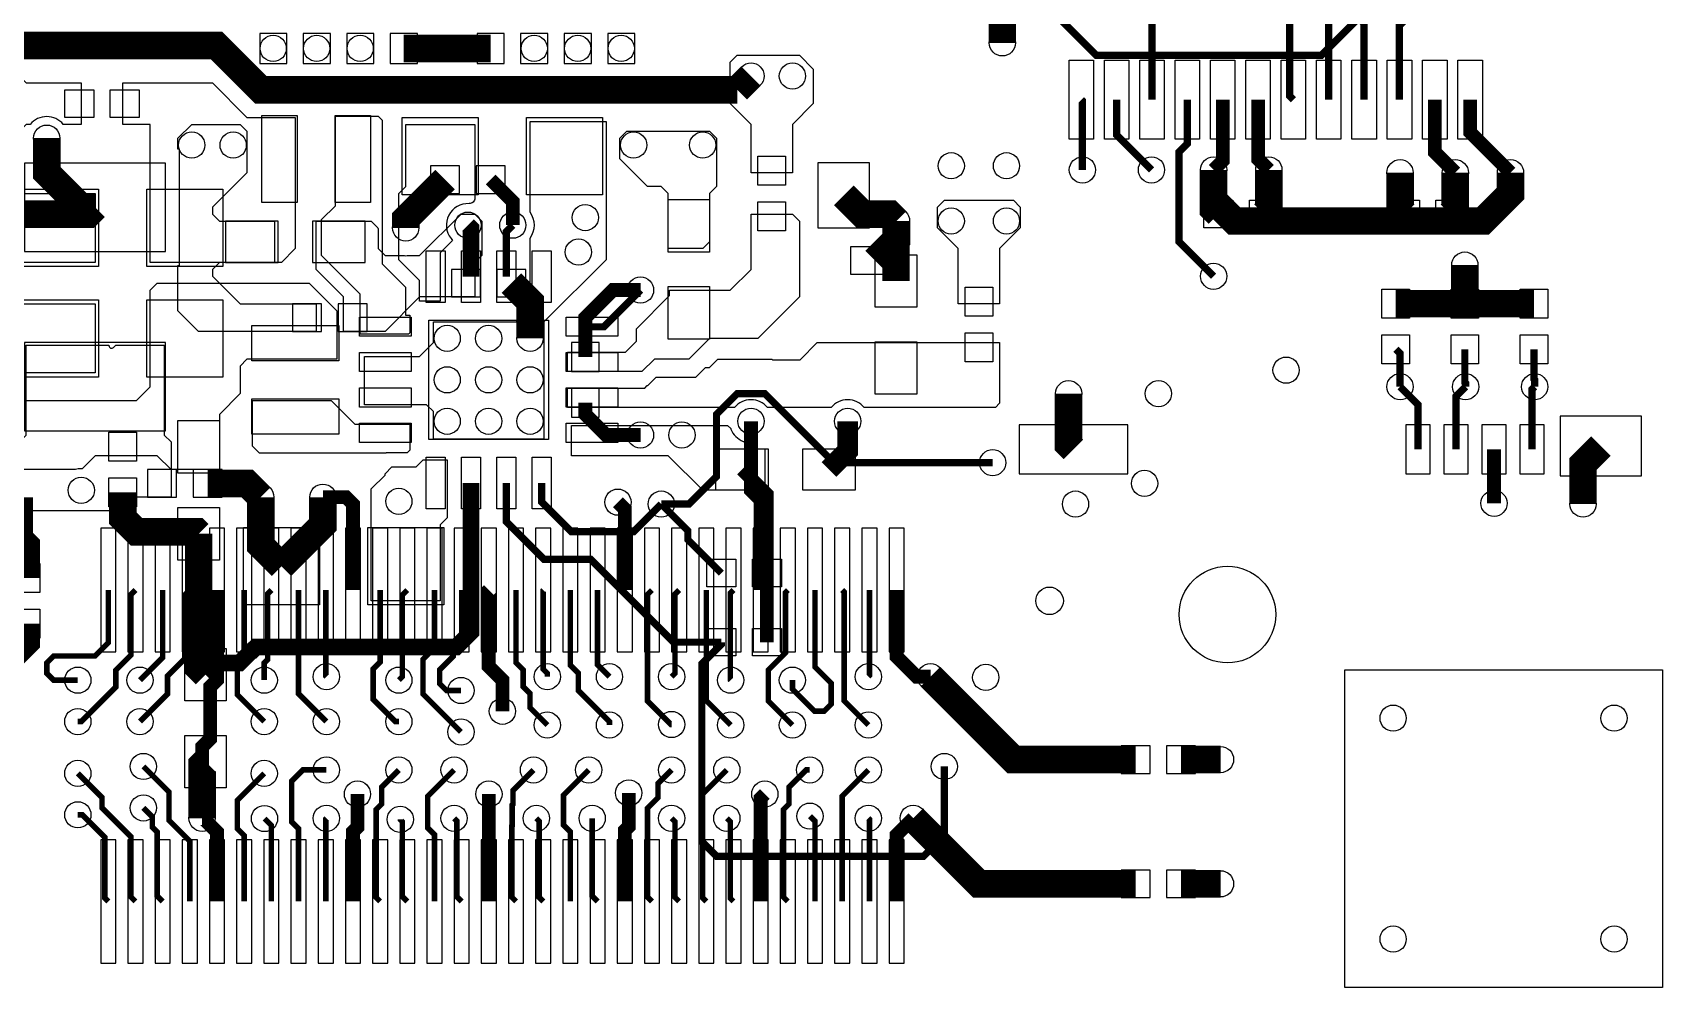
# Model space of a CAD drawing. Extents: x 10 to 3390, y -1467 to 2140.
# Drawn here: x 2210 to 3390, y 10 to 701 of the extents above; entities that cross this region are included whole.
import ezdxf

# ---------------------------------------------------------------- set-up
doc = ezdxf.new("R2010")
doc.units = 0
for name, color, linetype in [('ETCH_BOTTOM', 6, 'CONTINUOUS'), ('ETCH_TOP', 150, 'CONTINUOUS'), ('PAD_BOTTOM', 254, 'CONTINUOUS'), ('PAD_TOP', 254, 'CONTINUOUS')]:
    doc.layers.add(name, color=color, linetype=linetype)

msp = doc.modelspace()

# ---------------------------------------------------------------- linework, layer by layer
at = {"layer": 'ETCH_BOTTOM'}
for points, const_width in [([(2793.5, 753), (2912, 753), (2980, 685), (3143, 685), (3170, 712)], 5.25), ([(2478.55, 690), (2510, 690)], 20), ([(2541.45, 690), (2510, 690)], 20), ([(2255, 575), (2245, 575), (2220, 600), (2220, 625)], 20), ([(2480, 560), (2480, 566.5), (2508.5, 595)], 20), ([(3280, 600), (3280, 585), (3260, 565), (3080, 565), (3065, 580), (3065, 602)], 20), ([(2557.5, 562), (2557.5, 579), (2541.5, 595)], 10), ([(2835.38, 565), (2830.38, 570), (2810.82, 570), (2797.2, 583.62)], 20), ([(2255, 575), (2250, 570), (2183, 570)], 20), ([(2835.38, 565), (2835.38, 551.92), (2819.84, 536.38)], 20), ([(2570, 480), (2570, 506.5), (2556.5, 520)], 20), ([(2650, 515), (2630, 515), (2610, 495), (2610, 466.5)], 10), ([(2963.54, 399.57), (2960, 403.11), (2960, 440)], 20), ([(2650, 410), (2625, 410), (2610, 425), (2610, 433.5)], 10), ([(2665, 360), (2685, 360), (2705, 380), (2705, 425), (2720, 440), (2740, 440), (2790, 390), (2905, 390)], 5.25), ([(3212.95, 399.57), (3212.95, 432.05), (3200, 445)], 5.25), ([(3240.51, 399.57), (3240.51, 438.01), (3247.5, 445)], 5.25), ([(3295.63, 399.57), (3295.63, 443.13), (3297.5, 445)], 5.25), ([(2737.01, 297.76), (2737.01, 362.99), (2730, 370), (2730, 420)], 10), ([(3268.07, 399.57), (3268.07, 360.57)], 10), ([(3345.43, 402.03), (3332.5, 389.1), (3332.5, 360)], 20), ([(2336.5, 375), (2365, 375), (2375, 365)], 20), ([(2441.73, 297.76), (2441.73, 360), (2436.73, 365), (2420, 365)], 10), ([(2638.58, 297.76), (2638.58, 356.42), (2633.6, 361.4)], 10), ([(2264.57, 297.76), (2264.57, 259.57), (2255, 250), (2225, 250), (2220, 245), (2220, 237.5), (2225, 232.5), (2242.5, 232.5)], 4), ([(2284.25, 297.76), (2281, 294.51), (2281, 250.75), (2270, 239.75), (2270, 227.5), (2245, 202.5), (2242.5, 202.5)], 4), ([(2303.94, 297.76), (2303.94, 248.94), (2287.5, 232.5)], 4), ([(2323.62, 297.76), (2320, 294.14), (2320, 248.02), (2307.5, 235.52), (2307.5, 222.5), (2287.5, 202.5)], 4), ([(2343.31, 297.76), (2343.31, 232.63), (2338.32, 227.64), (2338.33, 190), (2332.5, 184.17), (2332.5, 132.5)], 10), ([(2362.99, 297.76), (2362.99, 247.92), (2358, 242.93), (2358.01, 221.99), (2377.5, 202.5)], 4), ([(2382.68, 297.76), (2380, 295.08), (2380, 247.5), (2377.5, 245), (2377.5, 232.5)], 4), ([(2422.5, 202.5), (2402.36, 222.64), (2402.36, 297.76)], 4), ([(2422.5, 235), (2422.05, 235.45), (2422.05, 297.76)], 4), ([(2461.42, 297.76), (2461.42, 245.66), (2456.43, 240.67), (2456.44, 218.56), (2472.5, 202.5), (2475, 202.5)], 4), ([(2475, 232.5), (2477.5, 235), (2477.5, 294.16), (2481.1, 297.76)], 4), ([(2520, 195), (2492.5, 222.5), (2492.5, 247.6), (2500.79, 255.89), (2500.79, 297.76)], 4), ([(2520, 225), (2509.5, 225), (2504.5, 230), (2504.5, 239.91), (2514.28, 249.69), (2514.28, 253.99), (2520.47, 260.18), (2520.47, 297.76)], 4), ([(2550, 210), (2550, 232.5), (2540, 242.5), (2540, 297.6), (2540.16, 297.76)], 10), ([(2582.5, 200), (2570, 212.5), (2570, 222.75), (2565, 227.75), (2565, 240), (2559.84, 245.16), (2559.84, 297.76)], 4), ([(2579.53, 297.76), (2579.5, 297.73), (2579.5, 240.5), (2582.5, 237.5), (2582.5, 235)], 4), ([(2599.21, 297.76), (2599.21, 243.29), (2605, 237.5), (2605, 225), (2627.5, 202.5), (2627.5, 200)], 4), ([(2627.5, 235), (2618.9, 243.6), (2618.9, 297.76)], 4), ([(2658.27, 297.76), (2655, 294.49), (2655, 217.5), (2672.12, 200.38), (2672.5, 200.38)], 4), ([(2672.5, 235), (2675, 237.5), (2675, 294.81), (2677.95, 297.76)], 4), ([(2715.26, 200), (2697.64, 217.62), (2697.64, 297.76)], 4), ([(2717.32, 297.76), (2715, 295.44), (2715, 232.76), (2715.26, 232.5)], 4), ([(2756.69, 297.76), (2755, 296.07), (2755, 252.25), (2742.5, 239.75), (2742.5, 217.5), (2760, 200)], 4), ([(2776.38, 297.76), (2776.38, 242.02), (2788, 230.4), (2788, 215), (2783, 210), (2776, 210), (2760, 226), (2760, 232.5)], 4), ([(2796.06, 297.76), (2797.5, 296.32), (2797.5, 217.5), (2815, 200)], 4), ([(2815, 235), (2815.75, 235.75), (2815.75, 297.76)], 4), ([(2835.43, 297.76), (2835.43, 249.57), (2850, 235), (2860, 235)], 10), ([(2980, 175), (2920, 175), (2860, 235)], 20), ([(2980, 175), (3008.5, 175)], 20), ([(3041.5, 175), (3070, 175)], 20), ([(2284.25, 72.24), (2281.06, 75.43), (2281.06, 118.94), (2260, 140), (2260, 147.5), (2242.5, 165)], 4), ([(2323.62, 72.24), (2323.62, 115.86), (2308.49, 130.99), (2308.49, 151.51), (2290, 170)], 4), ([(2362.99, 72.24), (2362.99, 120), (2357.99, 125), (2357.99, 145.49), (2377.5, 165)], 4), ([(2402.36, 72.24), (2402.36, 124.89), (2397.37, 129.88), (2397.38, 159.38), (2405.5, 167.5), (2422.5, 167.5)], 4), ([(2475, 167.5), (2462.5, 155), (2462.5, 142.75), (2458.54, 138.79), (2458.54, 75.12), (2461.42, 72.24)], 4), ([(2500.79, 72.24), (2500.79, 120.61), (2495.8, 125.6), (2495.81, 148.31), (2515, 167.5)], 4), ([(2559.84, 72.24), (2556.86, 75.22), (2556.86, 127), (2557.05, 127.19), (2557.05, 142.12), (2557.68, 142.75), (2557.68, 152.68), (2572.5, 167.5)], 4), ([(2599.21, 72.24), (2599.21, 122.64), (2594.22, 127.63), (2594.23, 149.23), (2612.5, 167.5)], 4), ([(2672.5, 167.5), (2662.62, 157.62), (2662.62, 147.37), (2655, 139.75), (2655, 75.51), (2658.27, 72.24)], 4), ([(2697.64, 72.24), (2695, 74.88), (2695, 150), (2712.5, 167.5)], 4), ([(2756.69, 72.24), (2753.49, 75.44), (2753.49, 138.74), (2757.5, 142.75), (2757.5, 155), (2770, 167.5), (2772.5, 167.5)], 4), ([(2815, 167.5), (2796.06, 148.56), (2796.06, 72.24)], 4), ([(2445, 150), (2445, 126), (2441.73, 122.73), (2441.73, 72.24)], 10), ([(2540.16, 72.24), (2540.16, 118.35), (2540.18, 118.37), (2540.18, 150)], 10), ([(2638.58, 72.24), (2638.58, 123.58), (2641.46, 126.46), (2641.46, 150.85)], 10), ([(2737.01, 72.24), (2737.01, 147.01), (2740, 150)], 10), ([(2303.94, 72.24), (2300, 76.18), (2300, 122.5), (2296.49, 126.01), (2296.49, 133.51), (2290, 140)], 4), ([(2847.5, 132.5), (2895, 85), (2980, 85)], 20), ([(2264.57, 72.24), (2262, 74.81), (2262, 118.77), (2247.88, 132.88), (2245.77, 135), (2242.5, 135)], 4), ([(2343.31, 72.24), (2343.31, 122.52), (2333.33, 132.5), (2332.5, 132.5)], 10), ([(2377.7, 132.3), (2382.68, 127.32), (2382.68, 72.24)], 4), ([(2422.5, 132.5), (2422.05, 132.05), (2422.05, 72.24)], 4), ([(2476.04, 131.65), (2476.04, 131.46), (2477.5, 130), (2477.5, 75.84), (2481.1, 72.24)], 4), ([(2515, 132.5), (2517, 130.5), (2517, 75.71), (2520.47, 72.24)], 4), ([(2574.55, 132.45), (2576.55, 130.45), (2576.55, 75.22), (2579.53, 72.24)], 4), ([(2615, 132.5), (2615, 76.14), (2618.9, 72.24)], 4), ([(2672.5, 132.5), (2675, 130), (2675, 75.19), (2677.95, 72.24)], 4), ([(2712.5, 132.5), (2715, 130), (2715, 74.56), (2717.32, 72.24)], 4), ([(2776.38, 72.24), (2776.38, 130.33), (2772.68, 134.03)], 4), ([(2815.75, 72.24), (2815.75, 131.75), (2815, 132.5)], 4), ([(2835.43, 72.24), (2835.43, 120.43), (2847.5, 132.5)], 10), ([(3008.5, 85), (2980, 85)], 20), ([(3041.5, 85), (3070, 85)], 20)]:
    msp.add_lwpolyline(points, dxfattribs=dict(at, const_width=const_width))
msp.add_lwpolyline([(2330, 485), (2315, 500), (2315, 532.88), (2316.12, 532.88), (2316.12, 617.12), (2315, 617.12), (2315, 625), (2325, 635), (2360, 635), (2365, 630), (2365, 600), (2340, 575), (2340, 570), (2345, 565), (2385, 565), (2385, 535), (2345, 535), (2340, 530), (2340, 525), (2360, 505), (2415, 505), (2415, 485)], close=True, dxfattribs=at)
for points in [[(2490, 540), (2520, 570), (2530, 570), (2535, 565), (2535, 540), (2530, 535), (2530, 510), (2490, 510), (2465, 485), (2435, 485), (2435, 510), (2415, 530), (2415, 565), (2455, 565), (2459.87, 560.13), (2459.9, 559.34, 0.017319), (2459.99, 557.95), (2460, 557.85), (2460, 545), (2465, 540), (2477.85, 540), (2477.95, 539.99, 0.051091), (2482.05, 539.99), (2482.15, 540)], [(2165, 355), (2160, 360), (2160, 395), (2190, 395), (2205, 410), (2205, 475), (2265, 475), (2265, 474.83, 0.667387), (2268.41, 473.41), (2270, 475), (2305, 475), (2305, 410), (2310, 405), (2310, 365), (2280, 365), (2270, 355)]]:
    msp.add_lwpolyline(points, format="xyb", close=True, dxfattribs=at)
at = {"layer": 'ETCH_TOP'}
for points, const_width in [([(2720, 660), (2375, 660), (2343, 692), (2182.5, 692), (2169.5, 705), (2169.5, 844.5), (2185, 860), (2185, 910), (2160, 935), (2100, 935), (2055, 980), (2055, 1016.04), (2055.49, 1016.53)], 20), ([(3148.39, 652.83), (3148.39, 726.61), (3120, 755)], 5.25), ([(2912, 727.5), (2912, 694)], 20), ([(3020.43, 652.83), (3020.43, 711.57)], 5.25), ([(3122.8, 652.83), (3120, 655.63), (3120, 712)], 5.25), ([(3173.98, 652.83), (3173.98, 708.02), (3170, 712)], 5.25), ([(3199.57, 652.83), (3199.57, 706.57), (3205, 712)], 5.25), ([(2730, 670), (2720, 660)], 20), ([(2969.25, 652.83), (2970, 652.08), (2970, 602)], 5.25), ([(2994.84, 652.83), (2994.84, 627.16), (3020, 602)], 5.25), ([(3065, 525), (3040, 550), (3040, 615), (3046.02, 621.02), (3046.02, 652.83)], 5.25), ([(3071.61, 652.83), (3071.61, 608.61), (3065, 602)], 10), ([(3105, 602), (3097.2, 609.8), (3097.2, 652.83)], 10), ([(3225.16, 652.83), (3225.16, 614.84), (3240, 600)], 10), ([(3250.75, 652.83), (3250.75, 629.25), (3280, 600)], 10), ([(3065, 602), (3065, 573.5), (3068.5, 570)], 20), ([(3105, 602), (3105, 573.5), (3101.5, 570)], 20), ([(3200, 600), (3200, 573.5), (3203.5, 570)], 20), ([(3240, 600), (3240, 573.5), (3236.5, 570)], 20), ([(2527.2, 524.8), (2527.2, 559.8), (2525, 562)], 12), ([(2835, 521.5), (2835, 564.62), (2835.38, 565)], 20), ([(2552.8, 524.8), (2552.8, 557.3), (2557.5, 562)], 5.25), ([(3246.93, 505.16), (3246.93, 533.07)], 20), ([(2614.8, 488.39), (2623.39, 488.39), (2650, 515)], 5.25), ([(3196.93, 505.16), (3246.93, 505.16)], 20), ([(3246.93, 505.16), (3296.93, 505.16)], 20), ([(3200, 445), (3200, 469.09), (3196.93, 472.16)], 5.25), ([(3247.5, 445), (3247.5, 447.5), (3246.93, 448.07), (3246.93, 472.16)], 5.25), ([(3297.5, 445), (3297.5, 450), (3296.93, 450.57), (3296.93, 472.16)], 5.25), ([(2800, 420), (2800, 398.5), (2786.5, 385)], 15), ([(2741.5, 310), (2741.5, 367), (2723.5, 385)], 10), ([(2275, 368.5), (2275, 350), (2285, 340), (2328.5, 340), (2330, 338.5)], 20), ([(2527.2, 375.2), (2527.2, 267.2), (2516.5, 256.5), (2371.5, 256.5), (2369, 254), (2368.59, 254), (2359.59, 245), (2343.5, 245), (2335, 236.5)], 12), ([(2552.8, 375.2), (2552.8, 347.2), (2580, 320), (2613.92, 320), (2673.92, 260), (2708.5, 260)], 5.25), ([(2578.39, 375.2), (2578.39, 361.61), (2600, 340), (2645, 340), (2665, 360)], 5.25), ([(2200, 365), (2200, 335), (2205, 330), (2205, 306.5)], 20), ([(2390, 315), (2375, 330), (2375, 365)], 20), ([(2420, 365), (2420, 345), (2390, 315)], 20), ([(2665, 360), (2684.25, 340.75), (2684.25, 334.25), (2708.5, 310)], 5.25), ([(2330, 338.5), (2330, 241.5), (2335, 236.5)], 20), ([(2741.5, 310), (2741.5, 260)], 10), ([(2205, 273.5), (2205, 260.21), (2189.74, 244.95), (2132.26, 244.95), (2132, 245), (2130, 247)], 20), ([(2870, 170), (2870, 120), (2855, 105), (2705, 105), (2694.37, 115.63), (2694.37, 244.37), (2708.5, 258.5), (2708.5, 260)], 5.25), ([(2335, 173.5), (2332.5, 171), (2332.5, 132.5)], 20)]:
    msp.add_lwpolyline(points, dxfattribs=dict(at, const_width=const_width))
for points in [[(2730, 635), (2715, 650), (2715, 680), (2720, 685), (2765, 685), (2775, 675), (2775, 650), (2760, 635), (2760, 600), (2730, 600)], [(2295, 535), (2295, 635), (2275, 635), (2275, 665), (2340, 665), (2365, 640), (2400, 640), (2400, 545), (2390, 535)], [(2447, 483), (2447, 512), (2419, 540), (2419, 566), (2429, 576), (2429, 641), (2460, 641), (2463, 638), (2463, 534), (2479.88, 517.12), (2479.88, 496.88), (2483, 496.88), (2483, 484), (2482, 483)], [(2700, 630), (2705, 625), (2705, 590), (2700, 585), (2700, 550), (2695, 545), (2670, 545), (2670, 585), (2665, 590), (2655, 590), (2635, 610), (2635, 625), (2640, 630)], [(2865, 560), (2865, 575), (2870, 580), (2920, 580), (2925, 575), (2925, 560), (2910, 545), (2910, 505), (2880, 505), (2880, 545)], [(2700, 480), (2685, 465), (2660, 465), (2651, 456), (2597, 456), (2597, 470), (2639, 470), (2647, 478), (2647, 487), (2671, 511), (2671, 515), (2715, 515), (2730, 530), (2730, 570), (2760, 570), (2765, 565), (2765, 510), (2735, 480)], [(2374, 397), (2369, 402), (2369, 435), (2426, 435), (2443, 418), (2483, 418), (2483, 399), (2481.12, 397.12), (2465.81, 397.12), (2465.7, 397)], [(2510, 392), (2510, 350), (2505, 345), (2505, 290), (2455, 290), (2455, 371), (2465, 381), (2465, 382), (2470, 387), (2487.5, 387), (2492.5, 392)]]:
    msp.add_lwpolyline(points, close=True, dxfattribs=at)
for points in [[(2180, 615), (2175, 620), (2175, 665), (2185, 675), (2195, 675), (2205, 665), (2245, 665), (2245, 635), (2232, 635, 0.468375), (2208, 635), (2205, 635), (2200, 630), (2200, 620), (2195, 615)], [(2500, 407), (2500, 427), (2495, 432), (2450, 432), (2450, 467), (2490, 467), (2500, 477), (2500, 492), (2560, 492), (2570, 502), (2570, 552.63, 0.333191), (2570, 571.37), (2570, 637), (2625, 637), (2625, 537), (2580, 492), (2580, 407)], [(2490, 507), (2490, 522), (2475, 537), (2475, 585), (2480, 590), (2480, 635), (2530, 635), (2530, 581.59, -0.428629), (2525.8, 577.6, 0.645811), (2512.77, 552.28), (2513.88, 550.88), (2505, 542), (2505, 507)], [(2175, 445), (2170, 450), (2170, 540.63), (2170.07, 540.89, 0.133918), (2170.07, 549.11), (2170, 549.37), (2170, 570), (2185, 585), (2255, 585), (2255, 535), (2200, 535), (2195, 530), (2195, 510), (2200, 505), (2255, 505), (2255, 455), (2200, 455), (2190, 445)], [(2195, 385), (2195, 425), (2205, 435), (2285, 435), (2295, 445), (2295, 515), (2300, 520), (2410, 520), (2430, 500), (2430, 465), (2365, 465), (2360, 460), (2360, 440), (2345, 425), (2345, 385), (2310, 385), (2300, 395), (2255, 395), (2245.63, 385.63), (2244.81, 385.62, 0.063609), (2240.89, 385.07), (2240.63, 385)], [(2597, 430), (2597, 444), (2653, 444), (2654.88, 445.88), (2655.19, 445.88), (2661.3, 452), (2690, 452), (2697, 459), (2700, 459), (2706, 465), (2745, 465), (2745.5, 464.5), (2765.5, 464.5), (2778, 477), (2910, 477), (2910, 433), (2907, 430), (2812, 430, 0.468375), (2788, 430), (2742, 430, 0.468375), (2718, 430)], [(2695, 370), (2670, 395), (2600, 395), (2600, 417), (2713, 417), (2715.3, 414.7), (2715.45, 414.31, 0.209287), (2724.31, 405.45), (2724.7, 405.3), (2730, 400), (2740, 400), (2740, 370)]]:
    msp.add_lwpolyline(points, format="xyb", close=True, dxfattribs=at)
at = {"layer": 'PAD_BOTTOM'}
for points in [[(2393.9, 679.17), (2393.9, 700.82), (2374.21, 700.82), (2374.21, 679.17)], [(2425.4, 679.17), (2425.4, 700.82), (2405.71, 700.82), (2405.71, 679.17)], [(2437.205, 700.825), (2437.205, 679.175), (2456.895, 679.175), (2456.895, 700.825)], [(2468.705, 700.825), (2468.705, 679.175), (2488.395, 679.175), (2488.395, 700.825)], [(2531.605, 700.825), (2531.605, 679.175), (2551.295, 679.175), (2551.295, 700.825)], [(2563.105, 700.825), (2563.105, 679.175), (2582.795, 679.175), (2582.795, 700.825)], [(2614.4, 679.17), (2614.4, 700.82), (2594.71, 700.82), (2594.71, 679.17)], [(2645.9, 679.17), (2645.9, 700.82), (2626.21, 700.82), (2626.21, 679.17)], [(2204, 607), (2204, 543), (2306, 543), (2306, 607)], [(2498, 585), (2519, 585), (2519, 605), (2498, 605)], [(2531, 585), (2552, 585), (2552, 605), (2531, 605)], [(2815.9, 560), (2815.9, 607.24), (2778.5, 607.24), (2778.5, 560)], [(2387.5, 565), (2349.5, 565), (2349.5, 535), (2387.5, 535)], [(2450.5, 565), (2412.5, 565), (2412.5, 535), (2450.5, 535)], [(2837.555, 546.225), (2802.125, 546.225), (2802.125, 526.535), (2837.555, 526.535)], [(2534, 530), (2513, 530), (2513, 510), (2534, 510)], [(2567, 530), (2546, 530), (2546, 510), (2567, 510)], [(2419, 505), (2398, 505), (2398, 485), (2419, 485)], [(2452, 505), (2431, 505), (2431, 485), (2452, 485)], [(2204, 477), (2204, 413), (2306, 413), (2306, 477)], [(2620, 456), (2620, 477), (2600, 477), (2600, 456)], [(2620, 423), (2620, 444), (2600, 444), (2600, 423)], [(2924.17, 381.855), (3002.91, 381.855), (3002.91, 417.285), (2924.17, 417.285)], [(3221.81, 381.85), (3221.81, 417.28), (3204.09, 417.28), (3204.09, 381.85)], [(3249.37, 381.85), (3249.37, 417.28), (3231.65, 417.28), (3231.65, 381.85)], [(3276.93, 381.85), (3276.93, 417.28), (3259.21, 417.28), (3259.21, 381.85)], [(3304.49, 381.85), (3304.49, 417.28), (3286.77, 417.28), (3286.77, 381.85)], [(3374.96, 423.685), (3315.9, 423.685), (3315.9, 380.375), (3374.96, 380.375)], [(2314, 385), (2293, 385), (2293, 365), (2314, 365)], [(2347, 385), (2326, 385), (2326, 365), (2347, 365)], [(2259.08, 253.015), (2270.06, 253.015), (2270.06, 342.505), (2259.08, 342.505)], [(2278.76, 253.015), (2289.74, 253.015), (2289.74, 342.505), (2278.76, 342.505)], [(2298.45, 253.015), (2309.43, 253.015), (2309.43, 342.505), (2298.45, 342.505)], [(2318.13, 253.015), (2329.11, 253.015), (2329.11, 342.505), (2318.13, 342.505)], [(2337.82, 253.015), (2348.8, 253.015), (2348.8, 342.505), (2337.82, 342.505)], [(2357.5, 253.015), (2368.48, 253.015), (2368.48, 342.505), (2357.5, 342.505)], [(2377.19, 253.015), (2388.17, 253.015), (2388.17, 342.505), (2377.19, 342.505)], [(2396.87, 253.015), (2407.85, 253.015), (2407.85, 342.505), (2396.87, 342.505)], [(2416.56, 253.015), (2427.54, 253.015), (2427.54, 342.505), (2416.56, 342.505)], [(2436.24, 253.015), (2447.22, 253.015), (2447.22, 342.505), (2436.24, 342.505)], [(2455.93, 253.015), (2466.91, 253.015), (2466.91, 342.505), (2455.93, 342.505)], [(2475.61, 253.015), (2486.59, 253.015), (2486.59, 342.505), (2475.61, 342.505)], [(2495.3, 253.015), (2506.28, 253.015), (2506.28, 342.505), (2495.3, 342.505)], [(2514.98, 253.015), (2525.96, 253.015), (2525.96, 342.505), (2514.98, 342.505)], [(2534.67, 253.015), (2545.65, 253.015), (2545.65, 342.505), (2534.67, 342.505)], [(2554.35, 253.015), (2565.33, 253.015), (2565.33, 342.505), (2554.35, 342.505)], [(2574.04, 253.015), (2585.02, 253.015), (2585.02, 342.505), (2574.04, 342.505)], [(2593.72, 253.015), (2604.7, 253.015), (2604.7, 342.505), (2593.72, 342.505)], [(2613.41, 253.015), (2624.39, 253.015), (2624.39, 342.505), (2613.41, 342.505)], [(2633.09, 253.015), (2644.07, 253.015), (2644.07, 342.505), (2633.09, 342.505)], [(2652.78, 253.015), (2663.76, 253.015), (2663.76, 342.505), (2652.78, 342.505)], [(2672.46, 253.015), (2683.44, 253.015), (2683.44, 342.505), (2672.46, 342.505)], [(2692.15, 253.015), (2703.13, 253.015), (2703.13, 342.505), (2692.15, 342.505)], [(2711.83, 253.015), (2722.81, 253.015), (2722.81, 342.505), (2711.83, 342.505)], [(2731.52, 253.015), (2742.5, 253.015), (2742.5, 342.505), (2731.52, 342.505)], [(2751.2, 253.015), (2762.18, 253.015), (2762.18, 342.505), (2751.2, 342.505)], [(2770.89, 253.015), (2781.87, 253.015), (2781.87, 342.505), (2770.89, 342.505)], [(2790.57, 253.015), (2801.55, 253.015), (2801.55, 342.505), (2790.57, 342.505)], [(2810.26, 253.015), (2821.24, 253.015), (2821.24, 342.505), (2810.26, 342.505)], [(2829.94, 253.015), (2840.92, 253.015), (2840.92, 342.505), (2829.94, 342.505)], [(3160, 10), (3160, 240), (3390, 240), (3390, 10)], [(3019, 185), (2998, 185), (2998, 165), (3019, 165)], [(3052, 185), (3031, 185), (3031, 165), (3052, 165)], [(2259.08, 27.495), (2270.06, 27.495), (2270.06, 116.985), (2259.08, 116.985)], [(2278.76, 27.495), (2289.74, 27.495), (2289.74, 116.985), (2278.76, 116.985)], [(2298.45, 27.495), (2309.43, 27.495), (2309.43, 116.985), (2298.45, 116.985)], [(2318.13, 27.495), (2329.11, 27.495), (2329.11, 116.985), (2318.13, 116.985)], [(2337.82, 27.495), (2348.8, 27.495), (2348.8, 116.985), (2337.82, 116.985)], [(2357.5, 27.495), (2368.48, 27.495), (2368.48, 116.985), (2357.5, 116.985)], [(2377.19, 27.495), (2388.17, 27.495), (2388.17, 116.985), (2377.19, 116.985)], [(2396.87, 27.495), (2407.85, 27.495), (2407.85, 116.985), (2396.87, 116.985)], [(2416.56, 27.495), (2427.54, 27.495), (2427.54, 116.985), (2416.56, 116.985)], [(2436.24, 27.495), (2447.22, 27.495), (2447.22, 116.985), (2436.24, 116.985)], [(2455.93, 27.495), (2466.91, 27.495), (2466.91, 116.985), (2455.93, 116.985)], [(2475.61, 27.495), (2486.59, 27.495), (2486.59, 116.985), (2475.61, 116.985)], [(2495.3, 27.495), (2506.28, 27.495), (2506.28, 116.985), (2495.3, 116.985)], [(2514.98, 27.495), (2525.96, 27.495), (2525.96, 116.985), (2514.98, 116.985)], [(2534.67, 27.495), (2545.65, 27.495), (2545.65, 116.985), (2534.67, 116.985)], [(2554.35, 27.495), (2565.33, 27.495), (2565.33, 116.985), (2554.35, 116.985)], [(2574.04, 27.495), (2585.02, 27.495), (2585.02, 116.985), (2574.04, 116.985)], [(2593.72, 27.495), (2604.7, 27.495), (2604.7, 116.985), (2593.72, 116.985)], [(2613.41, 27.495), (2624.39, 27.495), (2624.39, 116.985), (2613.41, 116.985)], [(2633.09, 27.495), (2644.07, 27.495), (2644.07, 116.985), (2633.09, 116.985)], [(2652.78, 27.495), (2663.76, 27.495), (2663.76, 116.985), (2652.78, 116.985)], [(2672.46, 27.495), (2683.44, 27.495), (2683.44, 116.985), (2672.46, 116.985)], [(2692.15, 27.495), (2703.13, 27.495), (2703.13, 116.985), (2692.15, 116.985)], [(2711.83, 27.495), (2722.81, 27.495), (2722.81, 116.985), (2711.83, 116.985)], [(2731.52, 27.495), (2742.5, 27.495), (2742.5, 116.985), (2731.52, 116.985)], [(2751.2, 27.495), (2762.18, 27.495), (2762.18, 116.985), (2751.2, 116.985)], [(2770.89, 27.495), (2781.87, 27.495), (2781.87, 116.985), (2770.89, 116.985)], [(2790.57, 27.495), (2801.55, 27.495), (2801.55, 116.985), (2790.57, 116.985)], [(2810.26, 27.495), (2821.24, 27.495), (2821.24, 116.985), (2810.26, 116.985)], [(2829.94, 27.495), (2840.92, 27.495), (2840.92, 116.985), (2829.94, 116.985)], [(3019, 95), (2998, 95), (2998, 75), (3019, 75)], [(3052, 95), (3031, 95), (3031, 75), (3052, 75)]]:
    msp.add_lwpolyline(points, close=True, dxfattribs=at)
for centre, radius in [((2383.98, 690), 9.5), ((2415.48, 690), 9.5), ((2446.98, 690), 9.5), ((2510, 690), 9.5), ((2573.02, 690), 9.5), ((2604.52, 690), 9.5), ((2636.02, 690), 9.5), ((2912, 694), 9.5), ((2730, 670), 9.5), ((2760, 670), 9.5), ((2220, 625), 9.5), ((2325, 620), 9.5), ((2355, 620), 9.5), ((2645, 620), 9.5), ((2695, 620), 9.5), ((2875, 605), 9.5), ((2915, 605), 9.5), ((2970, 602), 9.5), ((3020, 602), 9.5), ((3065, 602), 9.5), ((3105, 602), 9.5), ((3200, 600), 9.5), ((3240, 600), 9.5), ((3280, 600), 9.5), ((2480, 560), 9.5), ((2525, 562), 9.5), ((2557.5, 562), 9.5), ((2610, 567.5), 9.5), ((2835.38, 565), 9.5), ((2875, 565), 9.5), ((2915, 565), 9.5), ((2605, 542.5), 9.5), ((3065, 525), 9.5), ((3246.93, 533.07), 9.5), ((2650, 515), 9.5), ((2510, 480), 9.5), ((2540, 480), 9.5), ((2570, 480), 9.5), ((3117.5, 457), 9.5), ((2510, 450), 9.5), ((2540, 450), 9.5), ((2570, 450), 9.5), ((2960, 440), 9.5), ((3025, 440), 9.5), ((3200, 445), 9.5), ((3247.5, 445), 9.5), ((3297.5, 445), 9.5), ((2510, 420), 9.5), ((2540, 420), 9.5), ((2570, 420), 9.5), ((2730, 420), 9.5), ((2800, 420), 9.5), ((2650, 410), 9.5), ((2680, 410), 9.5), ((2905, 390), 9.5), ((2245, 370), 9.5), ((3015, 375), 9.5), ((2375, 365), 9.5), ((2420, 365), 9.5), ((2475, 362), 9.5), ((2633.6, 361.4), 9.5), ((2665, 360), 9.5), ((2965, 360), 9.5), ((3268.07, 360.57), 9.5), ((3332.5, 360), 9.5), ((3075, 280), 35), ((2946.18, 289.96), 10), ((2242.5, 232.5), 9.5), ((2287.5, 232.5), 9.5), ((2377.5, 232.5), 9.5), ((2422.5, 235), 9.5), ((2475, 232.5), 9.5), ((2582.5, 235), 9.5), ((2627.5, 235), 9.5), ((2672.5, 235), 9.5), ((2715.26, 232.5), 9.5), ((2760, 232.5), 9.5), ((2815, 235), 9.5), ((2860, 235), 9.5), ((2900, 234.5), 9.5), ((2520, 225), 9.5), ((2550, 210), 9.5), ((3195, 205), 9.5), ((3355, 205), 9.5), ((2242.5, 202.5), 9.5), ((2287.5, 202.5), 9.5), ((2377.5, 202.5), 9.5), ((2422.5, 202.5), 9.5), ((2475, 202.5), 9.5), ((2520, 195), 9.5), ((2582.5, 200), 9.5), ((2627.5, 200), 9.5), ((2672.5, 200.38), 9.5), ((2715.26, 200), 9.5), ((2760, 200), 9.5), ((2815, 200), 9.5), ((2290, 170), 9.5), ((2870, 170), 9.5), ((2980, 175), 9.5), ((3070, 175), 9.5), ((2242.5, 165), 9.5), ((2377.5, 165), 9.5), ((2422.5, 167.5), 9.5), ((2475, 167.5), 9.5), ((2515, 167.5), 9.5), ((2572.5, 167.5), 9.5), ((2612.5, 167.5), 9.5), ((2672.5, 167.5), 9.5), ((2712.5, 167.5), 9.5), ((2772.5, 167.5), 9.5), ((2815, 167.5), 9.5), ((2445, 150), 9.5), ((2540.18, 150), 9.5), ((2641.46, 150.85), 9.5), ((2740, 150), 9.5), ((2242.5, 135), 9.5), ((2290, 140), 9.5), ((2332.5, 132.5), 9.5), ((2377.7, 132.3), 9.5), ((2422.5, 132.5), 9.5), ((2515, 132.5), 9.5), ((2574.55, 132.45), 9.5), ((2615, 132.5), 9.5), ((2672.5, 132.5), 9.5), ((2712.5, 132.5), 9.5), ((2772.68, 134.03), 9.5), ((2815, 132.5), 9.5), ((2847.5, 132.5), 9.5), ((2476.04, 131.65), 9.5), ((2980, 85), 9.5), ((3070, 85), 9.5), ((3195, 45), 9.5), ((3355, 45), 9.5)]:
    msp.add_circle(centre, radius, dxfattribs=at)
at = {"layer": 'PAD_TOP'}
for points in [[(2978.11, 624.285), (2960.39, 624.285), (2960.39, 681.375), (2978.11, 681.375)], [(3003.7, 624.285), (2985.98, 624.285), (2985.98, 681.375), (3003.7, 681.375)], [(3029.29, 624.285), (3011.57, 624.285), (3011.57, 681.375), (3029.29, 681.375)], [(3054.88, 624.285), (3037.16, 624.285), (3037.16, 681.375), (3054.88, 681.375)], [(3080.47, 624.285), (3062.75, 624.285), (3062.75, 681.375), (3080.47, 681.375)], [(3106.06, 624.285), (3088.34, 624.285), (3088.34, 681.375), (3106.06, 681.375)], [(3131.66, 624.285), (3113.94, 624.285), (3113.94, 681.375), (3131.66, 681.375)], [(3157.25, 624.285), (3139.53, 624.285), (3139.53, 681.375), (3157.25, 681.375)], [(3182.84, 624.285), (3165.12, 624.285), (3165.12, 681.375), (3182.84, 681.375)], [(3208.43, 624.285), (3190.71, 624.285), (3190.71, 681.375), (3208.43, 681.375)], [(3234.02, 624.285), (3216.3, 624.285), (3216.3, 681.375), (3234.02, 681.375)], [(3259.61, 624.285), (3241.89, 624.285), (3241.89, 681.375), (3259.61, 681.375)], [(2233, 660), (2254, 660), (2254, 640), (2233, 640)], [(2266, 660), (2287, 660), (2287, 640), (2266, 640)], [(2401.225, 641.495), (2401.225, 578.505), (2375.635, 578.505), (2375.635, 641.495)], [(2454.365, 641.495), (2454.365, 578.505), (2428.775, 578.505), (2428.775, 641.495)], [(2532.5, 584), (2477.5, 584), (2477.5, 640), (2532.5, 640)], [(2622.5, 584), (2567.5, 584), (2567.5, 640), (2622.5, 640)], [(2755, 612), (2755, 591), (2735, 591), (2735, 612)], [(2202.5, 588), (2257.5, 588), (2257.5, 532), (2202.5, 532)], [(2292.5, 588), (2347.5, 588), (2347.5, 532), (2292.5, 532)], [(2700, 580.5), (2700, 542.5), (2670, 542.5), (2670, 580.5)], [(2755, 579), (2755, 558), (2735, 558), (2735, 579)], [(3079, 560), (3058, 560), (3058, 580), (3079, 580)], [(3112, 560), (3091, 560), (3091, 580), (3112, 580)], [(3193, 580), (3214, 580), (3214, 560), (3193, 560)], [(3226, 580), (3247, 580), (3247, 560), (3226, 560)], [(2494.72, 543.5), (2508.5, 543.5), (2508.5, 506.1), (2494.72, 506.1)], [(2520.31, 543.5), (2534.09, 543.5), (2534.09, 506.1), (2520.31, 506.1)], [(2545.91, 543.5), (2559.69, 543.5), (2559.69, 506.1), (2545.91, 506.1)], [(2571.5, 543.5), (2585.28, 543.5), (2585.28, 506.1), (2571.5, 506.1)], [(2850, 540.5), (2850, 502.5), (2820, 502.5), (2820, 540.5)], [(2202.5, 508), (2257.5, 508), (2257.5, 452), (2202.5, 452)], [(2292.5, 508), (2347.5, 508), (2347.5, 452), (2292.5, 452)], [(2700, 517.5), (2700, 479.5), (2670, 479.5), (2670, 517.5)], [(2905, 517), (2905, 496), (2885, 496), (2885, 517)], [(3206.93, 515.66), (3206.93, 494.66), (3186.93, 494.66), (3186.93, 515.66)], [(3256.93, 515.66), (3256.93, 494.66), (3236.93, 494.66), (3236.93, 515.66)], [(3306.93, 515.66), (3306.93, 494.66), (3286.93, 494.66), (3286.93, 515.66)], [(2431.495, 463.775), (2368.505, 463.775), (2368.505, 489.365), (2431.495, 489.365)], [(2446.5, 481.5), (2446.5, 495.28), (2483.9, 495.28), (2483.9, 481.5)], [(2496.69, 406.69), (2496.69, 493.3), (2583.3, 493.3), (2583.3, 406.69)], [(2633.5, 495.28), (2633.5, 481.5), (2596.1, 481.5), (2596.1, 495.28)], [(2905, 484), (2905, 463), (2885, 463), (2885, 484)], [(2850, 477.5), (2850, 439.5), (2820, 439.5), (2820, 477.5)], [(3206.93, 482.66), (3206.93, 461.66), (3186.93, 461.66), (3186.93, 482.66)], [(3256.93, 482.66), (3256.93, 461.66), (3236.93, 461.66), (3236.93, 482.66)], [(3306.93, 482.66), (3306.93, 461.66), (3286.93, 461.66), (3286.93, 482.66)], [(2446.5, 455.91), (2446.5, 469.69), (2483.9, 469.69), (2483.9, 455.91)], [(2596.1, 455.91), (2596.1, 469.69), (2633.5, 469.69), (2633.5, 455.91)], [(2446.5, 430.31), (2446.5, 444.09), (2483.9, 444.09), (2483.9, 430.31)], [(2596.1, 430.31), (2596.1, 444.09), (2633.5, 444.09), (2633.5, 430.31)], [(2431.495, 410.635), (2368.505, 410.635), (2368.505, 436.225), (2431.495, 436.225)], [(2315, 382.5), (2315, 420.5), (2345, 420.5), (2345, 382.5)], [(2446.5, 404.72), (2446.5, 418.5), (2483.9, 418.5), (2483.9, 404.72)], [(2633.5, 418.5), (2633.5, 404.72), (2596.1, 404.72), (2596.1, 418.5)], [(2265, 391), (2265, 412), (2285, 412), (2285, 391)], [(2508.5, 356.5), (2494.72, 356.5), (2494.72, 393.9), (2508.5, 393.9)], [(2520.31, 393.9), (2534.09, 393.9), (2534.09, 356.5), (2520.31, 356.5)], [(2545.91, 393.9), (2559.69, 393.9), (2559.69, 356.5), (2545.91, 356.5)], [(2585.28, 356.5), (2571.5, 356.5), (2571.5, 393.9), (2585.28, 393.9)], [(2742.5, 370), (2704.5, 370), (2704.5, 400), (2742.5, 400)], [(2805.5, 370), (2767.5, 370), (2767.5, 400), (2805.5, 400)], [(2265, 358), (2265, 379), (2285, 379), (2285, 358)], [(2315, 319.5), (2315, 357.5), (2345, 357.5), (2345, 319.5)], [(2362.5, 343), (2417.5, 343), (2417.5, 287), (2362.5, 287)], [(2452.5, 343), (2507.5, 343), (2507.5, 287), (2452.5, 287)], [(2719, 300), (2698, 300), (2698, 320), (2719, 320)], [(2752, 300), (2731, 300), (2731, 320), (2752, 320)], [(2195, 296), (2195, 317), (2215, 317), (2215, 296)], [(2195, 263), (2195, 284), (2215, 284), (2215, 263)], [(2719, 250), (2698, 250), (2698, 270), (2719, 270)], [(2752, 250), (2731, 250), (2731, 270), (2752, 270)], [(2320, 217.5), (2320, 255.5), (2350, 255.5), (2350, 217.5)], [(3160, 10), (3160, 240), (3390, 240), (3390, 10)], [(2320, 154.5), (2320, 192.5), (2350, 192.5), (2350, 154.5)]]:
    msp.add_lwpolyline(points, close=True, dxfattribs=at)
for centre, radius in [((2383.98, 690), 9.5), ((2415.48, 690), 9.5), ((2446.98, 690), 9.5), ((2510, 690), 9.5), ((2573.02, 690), 9.5), ((2604.52, 690), 9.5), ((2636.02, 690), 9.5), ((2912, 694), 9.5), ((2730, 670), 9.5), ((2760, 670), 9.5), ((2220, 625), 9.5), ((2325, 620), 9.5), ((2355, 620), 9.5), ((2645, 620), 9.5), ((2695, 620), 9.5), ((2875, 605), 9.5), ((2915, 605), 9.5), ((2970, 602), 9.5), ((3020, 602), 9.5), ((3065, 602), 9.5), ((3105, 602), 9.5), ((3200, 600), 9.5), ((3240, 600), 9.5), ((3280, 600), 9.5), ((2480, 560), 9.5), ((2525, 562), 9.5), ((2557.5, 562), 9.5), ((2610, 567.5), 9.5), ((2835.38, 565), 9.5), ((2875, 565), 9.5), ((2915, 565), 9.5), ((2605, 542.5), 9.5), ((3065, 525), 9.5), ((3246.93, 533.07), 9.5), ((2650, 515), 9.5), ((2510, 480), 9.5), ((2540, 480), 9.5), ((2570, 480), 9.5), ((3117.5, 457), 9.5), ((2510, 450), 9.5), ((2540, 450), 9.5), ((2570, 450), 9.5), ((2960, 440), 9.5), ((3025, 440), 9.5), ((3200, 445), 9.5), ((3247.5, 445), 9.5), ((3297.5, 445), 9.5), ((2510, 420), 9.5), ((2540, 420), 9.5), ((2570, 420), 9.5), ((2730, 420), 9.5), ((2800, 420), 9.5), ((2650, 410), 9.5), ((2680, 410), 9.5), ((2905, 390), 9.5), ((2245, 370), 9.5), ((3015, 375), 9.5), ((2375, 365), 9.5), ((2420, 365), 9.5), ((2475, 362), 9.5), ((2633.6, 361.4), 9.5), ((2665, 360), 9.5), ((2965, 360), 9.5), ((3268.07, 360.57), 9.5), ((3332.5, 360), 9.5), ((3075, 280), 35), ((2946.18, 289.96), 10), ((2242.5, 232.5), 9.5), ((2287.5, 232.5), 9.5), ((2377.5, 232.5), 9.5), ((2422.5, 235), 9.5), ((2475, 232.5), 9.5), ((2582.5, 235), 9.5), ((2627.5, 235), 9.5), ((2672.5, 235), 9.5), ((2715.26, 232.5), 9.5), ((2760, 232.5), 9.5), ((2815, 235), 9.5), ((2860, 235), 9.5), ((2900, 234.5), 9.5), ((2520, 225), 9.5), ((2550, 210), 9.5), ((3195, 205), 9.5), ((3355, 205), 9.5), ((2242.5, 202.5), 9.5), ((2287.5, 202.5), 9.5), ((2377.5, 202.5), 9.5), ((2422.5, 202.5), 9.5), ((2475, 202.5), 9.5), ((2520, 195), 9.5), ((2582.5, 200), 9.5), ((2627.5, 200), 9.5), ((2672.5, 200.38), 9.5), ((2715.26, 200), 9.5), ((2760, 200), 9.5), ((2815, 200), 9.5), ((2290, 170), 9.5), ((2870, 170), 9.5), ((2980, 175), 9.5), ((3070, 175), 9.5), ((2242.5, 165), 9.5), ((2377.5, 165), 9.5), ((2422.5, 167.5), 9.5), ((2475, 167.5), 9.5), ((2515, 167.5), 9.5), ((2572.5, 167.5), 9.5), ((2612.5, 167.5), 9.5), ((2672.5, 167.5), 9.5), ((2712.5, 167.5), 9.5), ((2772.5, 167.5), 9.5), ((2815, 167.5), 9.5), ((2445, 150), 9.5), ((2540.18, 150), 9.5), ((2641.46, 150.85), 9.5), ((2740, 150), 9.5), ((2242.5, 135), 9.5), ((2290, 140), 9.5), ((2332.5, 132.5), 9.5), ((2377.7, 132.3), 9.5), ((2422.5, 132.5), 9.5), ((2515, 132.5), 9.5), ((2574.55, 132.45), 9.5), ((2615, 132.5), 9.5), ((2672.5, 132.5), 9.5), ((2712.5, 132.5), 9.5), ((2772.68, 134.03), 9.5), ((2815, 132.5), 9.5), ((2847.5, 132.5), 9.5), ((2476.04, 131.65), 9.5), ((2980, 85), 9.5), ((3070, 85), 9.5), ((3195, 45), 9.5), ((3355, 45), 9.5)]:
    msp.add_circle(centre, radius, dxfattribs=at)

doc.saveas('drawing.dxf')
